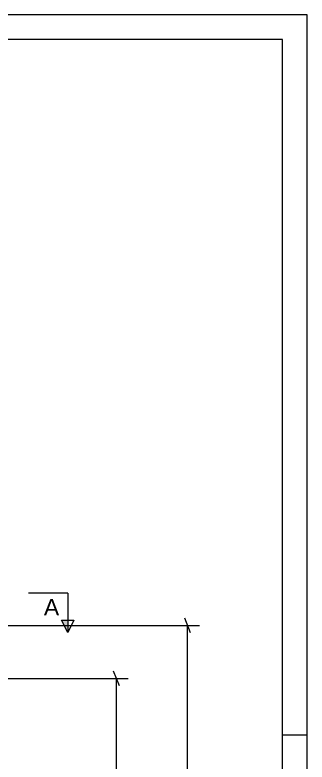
# Model space of a CAD drawing. Header units: millimetres. Extents: x 0 to 841, y 0 to 594.
# Drawn here: x 781.5 to 841, y 441.5 to 594 of the extents above; entities that cross this region are included whole.
import ezdxf

# ---------------------------------------------------------------- set-up
doc = ezdxf.new("R2010")
doc.units = ezdxf.units.MM
doc.styles.add('Arial', font='ARIAL.TTF', dxfattribs={"height": 0.2})
doc.styles.add('Arial Narrow', font='ARIALN.TTF', dxfattribs={"height": 0.2})

# ---------------------------------------------------------------- blocks, each defined once
blk = doc.blocks.new('Unknown-303386140-1133')
at = {"color": 5, "linetype": 'Continuous'}
for p, q in [((841, 594), (0, 594)), ((841, 0), (841, 594)), ((836, 589), (5, 589)), ((836, 5), (836, 589)), ((841, 447), (836, 447))]:
    blk.add_line(p, q, dxfattribs=at)
blk = doc.blocks.new('StraightDimension-303386140-23585 - 3105')
at = {"color": 7, "linetype": 'Continuous'}
for p, q in [((817.28, 467.85), (816.08, 470.85)), ((763.12, 469.35), (819.08, 469.35)), ((816.68, 324.94), (816.68, 469.35)), ((816.08, 326.44), (817.28, 323.44)), ((676.96, 324.94), (819.08, 324.94))]:
    blk.add_line(p, q, dxfattribs=at)
at = {"color": 0}
blk.add_wipeout([(815.93, 401.4), (811.73, 401.4), (811.73, 392.89), (815.93, 392.89)], dxfattribs=at)
at = {"color": 3, "style": 'Arial Narrow'}
blk.add_text('3610', height=2.863, rotation=90.0002, dxfattribs=at).set_placement((815.33, 393.49))
blk = doc.blocks.new('StraightDimension-303386140-3417 - 3105')
at = {"color": 7, "linetype": 'Continuous'}
for p, q in [((802.78, 457.04), (801.58, 460.04)), ((766.52, 458.54), (804.58, 458.54)), ((802.18, 332.68), (802.18, 458.54)), ((801.58, 334.18), (802.78, 331.18)), ((788.14, 332.68), (804.58, 332.68))]:
    blk.add_line(p, q, dxfattribs=at)
at = {"color": 0}
blk.add_wipeout([(801.43, 399.87), (797.23, 399.87), (797.23, 391.36), (801.43, 391.36)], dxfattribs=at)
at = {"color": 3, "style": 'Arial Narrow'}
blk.add_text('3147', height=2.863, rotation=90.0002, dxfattribs=at).set_placement((800.83, 391.96))
blk = doc.blocks.new('StraightDimension-303386140-3852 - 3105')
at = {"color": 7, "linetype": 'Continuous'}
for p, q in [((764.88, 455.54), (764.88, 388.63)), ((786.5, 336.32), (786.5, 393.88)), ((766.38, 391.63), (763.38, 390.43)), ((764.88, 391.03), (786.5, 391.03)), ((785, 390.43), (788, 391.63))]:
    blk.add_line(p, q, dxfattribs=at)
at = {"color": 0}
blk.add_wipeout([(779.94, 391.78), (779.94, 395.98), (771.43, 395.98), (771.43, 391.78)], dxfattribs=at)
at = {"color": 3, "style": 'Arial Narrow'}
blk.add_text('1271', height=2.863, dxfattribs=at).set_placement((772.03, 392.38))
blk = doc.blocks.new('SectionMark-303386140-4415 - 3105')
at = {"linetype": 'Continuous'}
blk.add_hatch(color=6, dxfattribs=at).paths.add_polyline_path([(791.01, 470.44), (792.26, 470.44), (792.26, 467.94)])
at = {"color": 6, "linetype": 'Continuous'}
for p, q in [((792.26, 475.94), (784.26, 475.94)), ((792.26, 475.94), (792.26, 467.94)), ((791.01, 470.44), (793.51, 470.44)), ((792.26, 467.94), (791.01, 470.44)), ((793.51, 470.44), (792.26, 467.94))]:
    blk.add_line(p, q, dxfattribs=at)
at = {"color": 0, "linetype": 'Continuous'}
blk.add_wipeout([(790.51, 471.44), (790.51, 474.94), (787.4, 474.94), (787.4, 471.44)], dxfattribs=at)
at = {"color": 3, "linetype": 'Continuous', "style": 'Arial'}
blk.add_text('A', height=3.34, dxfattribs=at).set_placement((787.4, 471.44))

msp = doc.modelspace()

# ---------------------------------------------------------------- block references
msp.add_blockref('Unknown-303386140-1133', (0, 0))

# ---------------------------------------------------------------- next in the draw order: block references
msp.add_blockref('StraightDimension-303386140-23585 - 3105', (0, 0))

# ---------------------------------------------------------------- next in the draw order: block references
for name in ['SectionMark-303386140-4415 - 3105', 'StraightDimension-303386140-3417 - 3105']:
    msp.add_blockref(name, (0, 0))

# ---------------------------------------------------------------- next in the draw order: block references
msp.add_blockref('StraightDimension-303386140-3852 - 3105', (0, 0))

doc.saveas('drawing.dxf')
